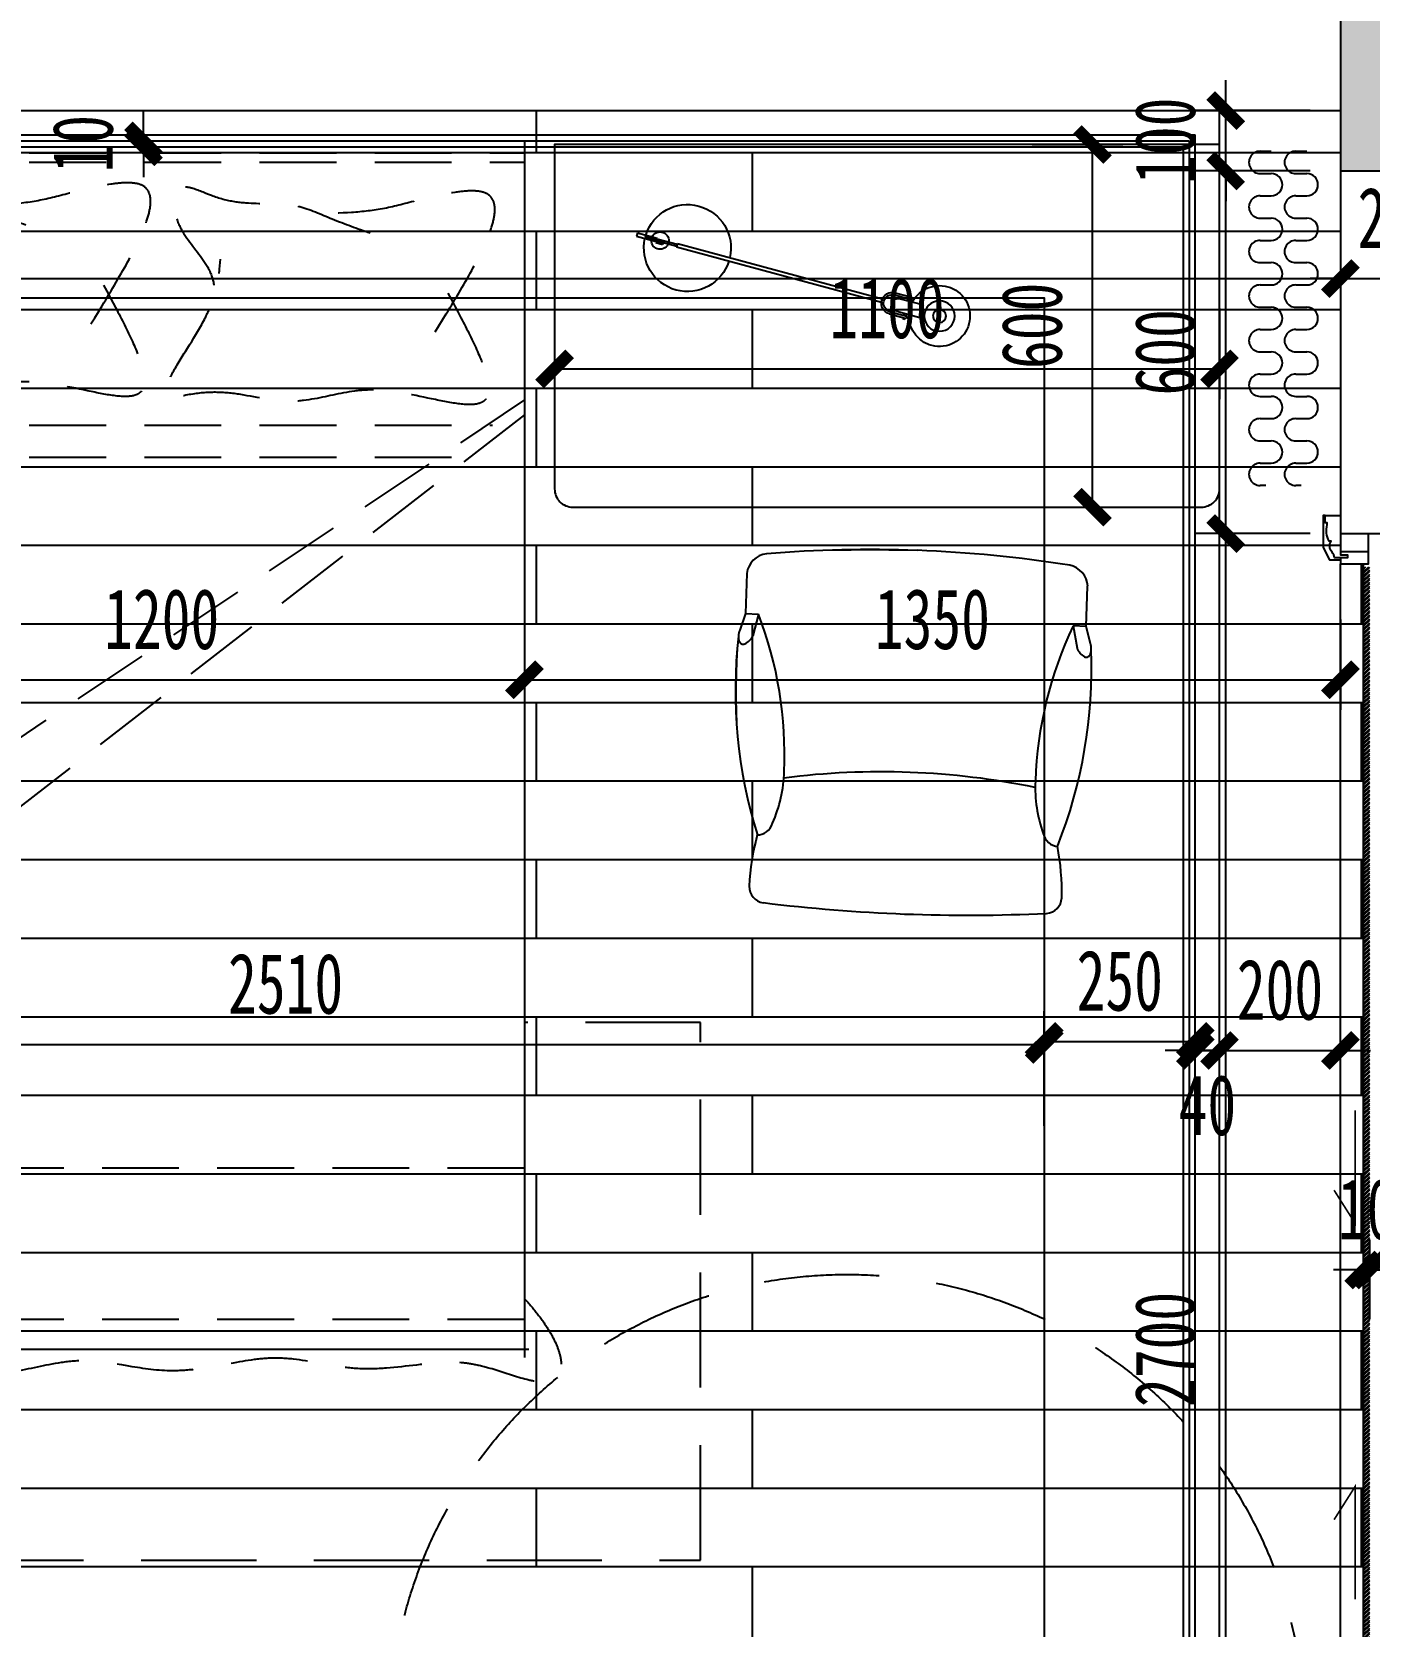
# Model space of a CAD drawing. Header units: millimetres. Extents: x -133666 to 228300, y -346623 to 180165.
# Drawn here: x -34869 to -32657, y -148374 to -145736 of the extents above; entities that cross this region are included whole.
import ezdxf

# ---------------------------------------------------------------- set-up
doc = ezdxf.new("R2010")
doc.units = ezdxf.units.MM
doc.header["$LTSCALE"] = 1000
doc.linetypes.add('DASHED', pattern=[19.05, 12.7, -6.35])
doc.layers.get('0').update_dxf_attribs({"linetype": 'CONTINUOUS'})
doc.layers.get('Defpoints').update_dxf_attribs({"color": 6, "linetype": 'CONTINUOUS'})
for name, color, linetype in [('A-土建墙（含管井、立管）', 6, 'CONTINUOUS'), ('A-土建柱', 6, 'CONTINUOUS'), ('A-土建柱填充', 251, 'CONTINUOUS'), ('A-新隔墙尺寸', 5, 'CONTINUOUS'), ('C-顶面造型尺寸', 5, 'CONTINUOUS'), ('C-顶面造型线', 32, 'CONTINUOUS'), ('F-地坪填充', 250, 'CONTINUOUS'), ('P-家具尺寸', 5, 'CONTINUOUS'), ('P-活动家具', 146, 'CONTINUOUS'), ('P-窗帘', 146, 'CONTINUOUS'), ('P-门', 2, 'CONTINUOUS'), ('P-门套', 3, 'CONTINUOUS'), ('W-尺寸', 5, 'CONTINUOUS')]:
    doc.layers.add(name, color=color, linetype=linetype)
doc.styles.add('DIM', font='', dxfattribs={"width": 0.7})
doc.styles.get('DIM').set_extended_font_data('SimSun')
doc.dimstyles.new('50', dxfattribs={"dimscale": 50, "dimtxt": 2, "dimasz": 1, "dimexe": 1, "dimexo": 1, "dimgap": 1, "dimtad": 1, "dimdec": 0, "dimzin": 0, "dimdsep": 46, "dimtxsty": 'DIM', "dimblk": 'ARCHTICK', "dimcen": 0, "dimclrd": 5, "dimclre": 5, "dimclrt": 35, "dimadec": 0, "dimazin": 0, "dimtfac": 0.5, "dimtdec": 0, "dimtix": 1, "dimtmove": 2, "dimatfit": 2, "dimldrblk": 'A', "dimfxl": 0, "dimtolj": 1, "dimtzin": 0, "dimlwd": -1, "dimlwe": -1, "dimarcsym": 0})

# ---------------------------------------------------------------- blocks, each defined once
blk = doc.blocks.new('A$C63C64F79')
blk.add_wipeout([(88.4, 2053.9), (1288.4, 2053.9), (1288.4, 53.9), (88.4, 53.9)])
at = {"linetype": 'DASHED', "ltscale": 0.01}
for p, q in [((88.4, 2053.9), (1288.4, 2053.9)), ((88.4, 2033.9), (1288.4, 2033.9)), ((88.4, 2018.9), (1288.4, 2018.9)), ((88.4, 1583.7), (1235.8, 1583.7)), ((88.4, 1530.4), (1168.9, 1530.4)), ((1288.4, 353.9), (88.4, 353.9)), ((1288.4, 103.9), (88.4, 103.9))]:
    blk.add_line(p, q, dxfattribs=at)
at = {"linetype": 'Continuous', "ltscale": 1000}
for p, q in [((88.4, 40.5), (88.4, 2053.9)), ((1288.4, 2053.9), (1288.4, 40.5)), ((1295.7, 53.9), (81.1, 53.9))]:
    blk.add_line(p, q, dxfattribs=at)
at = {"color": 251, "linetype": 'DASHED', "ltscale": 0.01}
for p, q in [((1288.4, 1625.2), (88.4, 821.4)), ((1288.4, 1600.6), (88.4, 667.9))]:
    blk.add_line(p, q, dxfattribs=at)
at = {"linetype": 'DASHED', "ltscale": 0.01}
for points, knots in [([(463.8, 1914.5), (442.9, 1921.8), (403.5, 1935.5), (319.5, 1974.6), (242.2, 1949.8), (144.5, 2004.8), (132.5, 1917.7), (207.7, 1871.8), (207.9, 1805.6), (208, 1784.1)], [0, 0, 0, 0, 70.314327, 132.712823, 281.06886, 345.030234, 373.143701, 508.899423, 574.349148, 574.349148, 574.349148, 574.349148]), ([(571.4, 1751.1), (637.1, 1857.9), (734.3, 2015.9), (552, 1971.7), (464.6, 1948.4), (407.5, 1947.3), (369.8, 1946.5)], [0, 0, 0, 0, 257.192142, 380.388355, 440.188761, 557.045341, 557.045341, 557.045341, 557.045341]), ([(1033.2, 1901.2), (1012.4, 1908.4), (973, 1922.1), (889, 1961.2), (811.7, 1936.4), (714, 1991.4), (702, 1904.3), (777.2, 1858.4), (777.4, 1792.3), (777.5, 1770.7)], [0, 0, 0, 0, 70.314327, 132.712823, 281.06886, 345.030234, 373.143701, 508.899423, 574.349148, 574.349148, 574.349148, 574.349148]), ([(1140.9, 1737.8), (1206.6, 1844.5), (1303.8, 2002.5), (1121.5, 1958.3), (1034.1, 1935), (977, 1933.9), (939.3, 1933.1)], [0, 0, 0, 0, 257.192142, 380.388355, 440.188761, 557.045341, 557.045341, 557.045341, 557.045341]), ([(592.3, 1815.1), (635.2, 1735.5), (718.2, 1581.2), (503.5, 1666.9), (403.8, 1647.4), (325.9, 1629.7), (244.4, 1652), (182.1, 1652.8), (88.6, 1628.4), (206.8, 1772.3), (213.6, 1842.5), (216.4, 1871.5)], [0, 0, 0, 0, 197.98522, 383.798459, 461.536852, 537.063609, 629.138715, 719.341985, 744.183766, 895.041347, 1000.692483, 1000.692483, 1000.692483, 1000.692483]), ([(1161.8, 1801.7), (1204.7, 1722.1), (1287.7, 1567.8), (1073, 1653.5), (973.3, 1634), (895.4, 1616.3), (813.9, 1638.6), (751.6, 1639.4), (658.1, 1615), (776.3, 1758.9), (783.1, 1829.2), (785.9, 1858.1)], [0, 0, 0, 0, 197.98522, 383.798459, 461.536852, 537.063609, 629.138715, 719.341985, 744.183766, 895.041347, 1000.692483, 1000.692483, 1000.692483, 1000.692483])]:
    blk.add_open_spline(points, degree=3, knots=knots, dxfattribs=at)
at = {"color": 251, "linetype": 'DASHED', "ltscale": 0.01}
blk.add_open_spline([(1288.4, 138.4), (1355.1, 66.1), (1369.1, -30.6), (1208.2, 37.1), (1129.5, 31.7), (989.6, 11.5), (885.9, 59.9), (710.9, 1.9), (542.8, 54.2), (388.3, -20), (232.9, 85.2), (15.1, -12), (-10.3, 59.6), (115.2, 241.4), (-16.4, 619.7), (81.7, 763.7), (86.1, 834.7), (88.4, 876.4)], degree=3, knots=[0, 0, 0, 0, 140.356688, 240.855445, 374.272085, 514.628774, 800.960617, 1037.309606, 1234.977718, 1501.883052, 1872.056655, 1990.732643, 2052.345442, 2125.407537, 2467.000811, 2608.004871, 2786.638856, 2786.638856, 2786.638856, 2786.638856], dxfattribs=at)
blk = doc.blocks.new('FDFDFHH')
at = {"layer": 'P-活动家具', "color": 0}
for p, q in [((36502.3, -27590.7), (36474.9, -27581.5)), ((36502.3, -27590.7), (36501.6, -27612.4)), ((36569, -27593.2), (36502.3, -27590.7)), ((36136.1, -27610.5), (36136.1, -27609.5)), ((36501.6, -27612.4), (36465.6, -27603)), ((36117.3, -28107.1), (36117.3, -28108)), ((36481.9, -28132.8), (36445.3, -28139.5)), ((36481, -28154.5), (36481.9, -28132.8)), ((36453, -28161.6), (36481, -28154.5)), ((36481, -28154.5), (36547.7, -28157))]:
    blk.add_line(p, q, dxfattribs=at)
for centre, major_axis, start_param, end_param in [((36374.9, -28378.3), (-782.7, 183.9), -1.452701, -1.038523), ((36458.3, -27587), (-4.67, 4.67), -0.464801, 1.211051), ((36476.3, -27578.8), (18.7, 18.7), 2.781848, 3.508543), ((36464.5, -27605.8), (-18.7, 18.7), -0.813896, -0.464801), ((36463.7, -27608.3), (20.5, 20.5), 0.387875, 0.731477), ((36563.8, -27630.8), (26.9, 26.9), 5.637962, 6.932521), ((36050.3, -27623.6), (-18.7, 18.7), -0.833398, 0.662571), ((36032.4, -27993.7), (62.2, 392.1), -0.106816, 0.10908), ((36162.5, -27610), (-18.7, 18.7), 0.768819, 2.084208), ((36268.5, -27004.6), (-460.3, 460.3), 2.314018, 2.722324), ((38763.6, -27958.5), (30.8, 2760.1), 1.45913, 1.629192), ((36246.3, -27434.9), (155.7, 155.7), 3.501666, 3.903468), ((34422.1, -27799.8), (-1545.9, 1545.9), 3.892546, 4.006791), ((34983.9, -27815.6), (-1255.4, 57.9), 2.983563, 3.316158), ((34425.2, -27789.2), (332.7, 2158.1), 4.709918, 4.825992), ((36032.8, -28087.6), (-18.7, 18.7), 0.832632, 2.328601), ((36143.6, -28109.6), (-18.7, 18.7), -0.589006, 0.726384), ((36213.9, -28290.5), (155.7, 155.7), 0.733327, 1.13513), ((36203.6, -28721.2), (648.4, 57.5), 1.040577, 1.448883), ((36042.9, -27717.2), (280.7, 280.7), 3.899768, 4.115665), ((36413.4, -27359.5), (804.1, 0.7), 4.334369, 4.748546), ((36454.2, -28164.4), (-18.7, 18.7), -0.442544, 0.284152), ((36545.4, -28119.1), (26.9, 26.9), 3.98746, 5.282018), ((36436.8, -28154.8), (4.67, 4.67), 1.854948, 3.5308), ((36444.4, -28136.6), (-18.7, 18.7), 1.960004, 2.309099), ((36443.8, -28134), (20.5, 20.5), 3.905318, 4.248921)]:
    blk.add_ellipse(centre, major_axis=major_axis, ratio=1, start_param=start_param, end_param=end_param, dxfattribs=at)
blk = doc.blocks.new('DFFHH')
for p, q in [((36982.6, -27843.8), (36986.6, -27804.4)), ((36974.4, -27853.8), (36977.2, -27825.2)), ((36974.9, -27830.4), (36975.3, -27826.8)), ((36976.7, -27830.5), (36974.9, -27830.4)), ((36977.1, -27827), (36975.3, -27826.8)), ((36980.8, -27825.5), (36977.2, -27825.2)), ((36978, -27854.2), (36980.8, -27825.5)), ((36984.2, -27827.7), (36980.7, -27827.3)), ((37004.1, -27845.9), (37008, -27806.5)), ((37005.7, -27829.8), (37009.3, -27830.2)), ((37006.6, -27857), (37009.5, -27828.4)), ((37009.5, -27828.4), (37013.1, -27828.7)), ((37010.2, -27857.4), (37013.1, -27828.7)), ((37012.9, -27830.5), (37014.7, -27830.7)), ((37014.3, -27834.3), (37014.7, -27830.7)), ((36983.9, -27831.3), (36980.3, -27830.9)), ((37005.4, -27833.4), (37009, -27833.8)), ((37012.5, -27834.1), (37014.3, -27834.3)), ((36952.9, -28222.6), (36987.7, -27873)), ((36958.6, -28223.1), (36993.4, -27873.6)), ((36948.9, -28276.4), (36954.3, -28222.7)), ((36951.8, -28276.7), (36957.2, -28223)), ((36958.6, -28223.1), (36952.9, -28222.6)), ((36947.3, -28256.7), (36948.4, -28245.3)), ((36950.6, -28245.5), (36948.4, -28245.3)), ((36950.6, -28245.5), (36949.4, -28257)), ((36951.8, -28247.8), (36950.4, -28247.6)), ((36946.1, -28290.6), (36949.4, -28257)), ((36949.4, -28257), (36947.3, -28256.7)), ((36951.8, -28276.7), (36948.9, -28276.4)), ((36949.4, -28257), (36950.9, -28257.1)), ((36951.1, -28254.9), (36949.6, -28254.8)), ((36951.8, -28291.1), (36955.2, -28257.5)), ((36953.7, -28257.4), (36955.2, -28257.5)), ((36951.8, -28291.1), (36946.1, -28290.6))]:
    blk.add_line(p, q)
for radius in [25.2, 10.8]:
    blk.add_circle((37000.3, -27775.1), radius)
for centre, radius, start, end in [((37000.3, -27775.1), 50.4, 276.6847, 251.9374), ((37000.3, -27775.1), 32.4, 244.8398, 283.7823), ((36992.3, -27855.6), 18, 174.311, 354.311), ((36992.3, -27855.6), 14.4, 174.311, 354.311), ((36993.4, -27844.9), 10.8, 174.311, 354.311), ((36957.5, -28204.9), 72, 86.6035, 262.0186), ((36957.5, -28204.9), 72, 266.6035, 82.0186), ((36952.9, -28251.5), 14.4, 275.848, 252.7741)]:
    blk.add_arc(centre, radius, start, end)
blk = doc.blocks.new('sdsggg')
for points in [[(37319, -27397.1), (37319, -28497.1), (36749, -28497.1), (36746.5, -28497), (36743.9, -28496.6), (36740.7, -28495.9), (36737.5, -28494.8), (36734.4, -28493.3), (36732.4, -28492.1), (36730.5, -28490.7), (36727.8, -28488.3), (36726.7, -28487.1), (36725.1, -28485.2), (36724.1, -28483.8), (36722.9, -28481.8), (36721.5, -28479.1), (36720, -28474.8), (36719.3, -28471.2), (36719, -28468.6), (36719, -28449.4), (36719, -27427.1), (36719.1, -27424.7), (36719.2, -27423.6), (36719.4, -27422.4), (36719.7, -27420.5), (36720.3, -27418.5), (36721.1, -27416.1), (36722, -27414), (36722.9, -27412.2), (36723.9, -27410.6), (36724.8, -27409.3), (36726.1, -27407.7), (36727.4, -27406.3), (36729.5, -27404.3), (36732.2, -27402.2), (36734.6, -27400.7), (36737.5, -27399.4), (36740, -27398.5), (36742.7, -27397.7), (36745.1, -27397.3), (36749, -27397.1)], [(36046.7, -28212.4), (36045, -28168.7), (36044.2, -28139.5), (36043.6, -28094.9), (36043.7, -28063.5), (36043.8, -28051.3), (36044.5, -28013.6), (36045.6, -27977.8), (36046.8, -27948.6), (36049, -27909.3), (36052.2, -27864.1), (36055.3, -27828.3), (36058.4, -27796.9), (36062.4, -27760.5), (36064.4, -27743.9), (36065.5, -27738.9), (36067.7, -27734), (36070, -27730.6), (36071.9, -27728.5), (36076.1, -27725), (36080.7, -27722.7), (36088.1, -27720.8), (36091.9, -27720.8), (36097.4, -27721.1), (36105.8, -27721.7), (36112.5, -27722.3), (36120.9, -27723.2), (36132.5, -27724.8), (36143.5, -27726.6), (36153.6, -27728.6), (36160.3, -27730.1), (36172.9, -27733.1), (36176.4, -27734.1), (36187.9, -27730.6), (36208.4, -27724.8), (36228, -27719.9), (36246.8, -27715.6), (36262.9, -27712.3), (36286.3, -27708.2), (36295.5, -27706.8), (36307.4, -27705.1), (36322.2, -27703.2), (36334.8, -27701.8), (36354.1, -27700.1), (36387.8, -27698.3), (36417.2, -27697.8), (36442, -27698.2), (36460.2, -27699.1), (36486.5, -27701), (36498.6, -27702.1), (36505.6, -27702.9), (36508.3, -27703.2), (36511.3, -27703.8), (36514, -27704.6), (36517.4, -27705.8), (36519.7, -27706.6), (36528.9, -27709.7), (36542.6, -27714.3), (36609.3, -27716.8), (36614.7, -27717.9), (36623.5, -27721.7), (36629.1, -27725.8), (36632.9, -27729.7), (36636, -27733.7), (36638.6, -27738.5), (36640.6, -27743.8), (36641.7, -27749.1), (36642.3, -27756.5), (36647.5, -27852.1), (36647.4, -27998.7), (36642.6, -28081), (36638.7, -28125.1), (36633.8, -28170.5), (36629, -28208.4), (36625.3, -28234.2), (36623.6, -28245.5), (36620.3, -28258.4), (36620.3, -28258.4), (36617.7, -28263.2), (36612.5, -28269.5), (36608.4, -28273.1), (36603.3, -28276.3), (36595.5, -28279.4), (36588, -28280.6), (36521.3, -28278.1), (36488.5, -28286.3), (36483.5, -28286.6), (36439.4, -28287), (36411.2, -28286), (36386.1, -28284.3), (36352.2, -28280.7), (36309.6, -28274.2), (36285.2, -28269.3), (36256.9, -28262.7), (36219.6, -28252.4), (36185.1, -28241), (36172.6, -28236.5), (36157.6, -28230.7), (36141.9, -28233.3), (36130.4, -28234.9), (36115.2, -28236.4), (36100.5, -28237.3), (36072.3, -28237.6), (36065.6, -28236.5), (36059.9, -28234.1), (36054.6, -28230), (36052.2, -28227.4), (36049.5, -28223.1), (36047.9, -28219.2), (36046.9, -28214.8)]]:
    blk.add_wipeout(points)
blk.add_lwpolyline([(37319, -28497.1), (37319, -27397.1), (36749, -27397.1, 0.414214), (36719, -27427.1), (36719, -28467.1, 0.414214), (36749, -28497.1)], format="xyb", close=True)
at = {"xscale": -1, "rotation": 159.2071127983257}
blk.add_blockref('DFFHH', (-7415.2, -40865.2), dxfattribs=at)
blk.add_blockref('FDFDFHH', (40.4, -122))
blk = doc.blocks.new('_ArchTick')
at = {"color": 0, "linetype": 'ByBlock', "const_width": 0.4}
blk.add_lwpolyline([(-0.5, -0.5), (0.5, 0.5)], dxfattribs=at)
blk = doc.blocks.new('*D472')
at = {"layer": 'Defpoints', "color": 0, "ltscale": 0.15}
for p in [(-34054.1, -146693.8), (-35254.1, -146756.9), (-34054.1, -146808.5)]:
    blk.add_point(p, dxfattribs=at)
at = {"layer": 'P-家具尺寸', "color": 5, "ltscale": 0.15}
for p, q in [((-34054.1, -146743.8), (-34054.1, -146858.5)), ((-35254.1, -146806.9), (-35254.1, -146858.5)), ((-35254.1, -146808.5), (-34054.1, -146808.5))]:
    blk.add_line(p, q, dxfattribs=at)
at = {"layer": 'P-家具尺寸', "color": 5, "ltscale": 0.15, "xscale": 50, "yscale": 50, "zscale": 50, "rotation": 180}
blk.add_blockref('_ArchTick', (-35254.1, -146808.5), dxfattribs=at)
at = {"layer": 'P-家具尺寸', "color": 5, "ltscale": 0.15, "xscale": 50, "yscale": 50, "zscale": 50}
blk.add_blockref('_ArchTick', (-34054.1, -146808.5), dxfattribs=at)
at = {"layer": 'P-家具尺寸', "color": 35, "ltscale": 0.15, "insert": (-34654.1, -146708.5), "char_height": 100, "attachment_point": 5, "style": 'DIM'}
blk.add_mtext('\\A1;1200', dxfattribs=at)
blk = doc.blocks.new('A')
for p, q in [((-1.435, 1.148), (-1.09, 1.437)), ((-1.435, 1.148), (-0.369, 0)), ((-1.09, 1.437), (0, 0)), ((-0.369, 0), (-2.127, 0)), ((-1.435, -1.148), (-0.369, 0)), ((-1.09, -1.437), (0, 0)), ((-1.435, -1.148), (-1.09, -1.437))]:
    blk.add_line(p, q)
for points in [[(-1.435, 1.148), (-1.09, 1.437), (-0.369, 0), (0, 0)], [(-1.435, -1.148), (-1.09, -1.437), (-0.369, 0), (0, 0)]]:
    blk.add_solid(points)
blk = doc.blocks.new('*D473')
at = {"layer": 'Defpoints', "color": 0, "ltscale": 0.15}
for p in [(-32704.1, -146491), (-34054.1, -146693.8), (-32704.1, -146808.5)]:
    blk.add_point(p, dxfattribs=at)
at = {"layer": 'P-家具尺寸', "color": 5, "ltscale": 0.15}
for p, q in [((-32704.1, -146708.5), (-32704.1, -146858.5)), ((-34054.1, -146743.8), (-34054.1, -146858.5)), ((-34054.1, -146808.5), (-32704.1, -146808.5))]:
    blk.add_line(p, q, dxfattribs=at)
at = {"layer": 'P-家具尺寸', "color": 5, "ltscale": 0.15, "xscale": 50, "yscale": 50, "zscale": 50, "rotation": 180}
blk.add_blockref('_ArchTick', (-34054.1, -146808.5), dxfattribs=at)
at = {"layer": 'P-家具尺寸', "color": 5, "ltscale": 0.15, "xscale": 50, "yscale": 50, "zscale": 50}
blk.add_blockref('_ArchTick', (-32704.1, -146808.5), dxfattribs=at)
at = {"layer": 'P-家具尺寸', "color": 35, "ltscale": 0.15, "insert": (-33379.1, -146708.5), "char_height": 100, "attachment_point": 5, "style": 'DIM'}
blk.add_mtext('\\A1;1350', dxfattribs=at)
blk = doc.blocks.new('*D490')
at = {"layer": 'Defpoints', "color": 0, "ltscale": 0.15}
for p in [(-34004.1, -146133.7), (-32904.1, -146133.7), (-32904.1, -146294.1)]:
    blk.add_point(p, dxfattribs=at)
at = {"layer": 'P-家具尺寸', "color": 5, "ltscale": 0.15}
for p, q in [((-34004.1, -146194.1), (-34004.1, -146344.1)), ((-32904.1, -146194.1), (-32904.1, -146344.1)), ((-34004.1, -146294.1), (-32904.1, -146294.1))]:
    blk.add_line(p, q, dxfattribs=at)
at = {"layer": 'P-家具尺寸', "color": 5, "ltscale": 0.15, "xscale": 50, "yscale": 50, "zscale": 50, "rotation": 180}
blk.add_blockref('_ArchTick', (-34004.1, -146294.1), dxfattribs=at)
at = {"layer": 'P-家具尺寸', "color": 5, "ltscale": 0.15, "xscale": 50, "yscale": 50, "zscale": 50}
blk.add_blockref('_ArchTick', (-32904.1, -146294.1), dxfattribs=at)
at = {"layer": 'P-家具尺寸', "color": 35, "ltscale": 0.15, "insert": (-33454.1, -146194.1), "char_height": 100, "attachment_point": 5, "style": 'DIM'}
blk.add_mtext('\\A1;1100', dxfattribs=at)
blk = doc.blocks.new('*D491')
at = {"layer": 'Defpoints', "color": 0, "ltscale": 0.15}
for p in [(-33472.3, -145922.8), (-33114.2, -145922.8), (-33505.2, -146522.8)]:
    blk.add_point(p, dxfattribs=at)
at = {"layer": 'P-家具尺寸', "color": 5, "ltscale": 0.15}
for p, q in [((-33214.2, -145922.8), (-33064.2, -145922.8)), ((-33114.2, -146522.8), (-33114.2, -145922.8)), ((-33214.2, -146522.8), (-33064.2, -146522.8))]:
    blk.add_line(p, q, dxfattribs=at)
at = {"layer": 'P-家具尺寸', "color": 5, "ltscale": 0.15, "xscale": 50, "yscale": 50, "zscale": 50}
for p, rotation in [((-33114.2, -145922.8), 90), ((-33114.2, -146522.8), 270)]:
    blk.add_blockref('_ArchTick', p, dxfattribs=dict(at, rotation=rotation))
at = {"layer": 'P-家具尺寸', "color": 35, "ltscale": 0.15, "insert": (-33214.2, -146222.8), "char_height": 100, "attachment_point": 5, "rotation": 90, "style": 'DIM'}
blk.add_mtext('\\A1;600', dxfattribs=at)
blk = doc.blocks.new('*D689')
at = {"layer": 'Defpoints', "color": 0}
for p in [(-32704.1, -144966.6), (-32504.1, -145566.6), (-32704.1, -145966.6)]:
    blk.add_point(p, dxfattribs=at)
at = {"layer": 'W-尺寸', "color": 5}
for p, q in [((-32704.1, -145266.6), (-32704.1, -144916.6)), ((-32504.1, -145266.6), (-32504.1, -144916.6)), ((-32704.1, -144966.6), (-32754.1, -144966.6)), ((-32504.1, -144966.6), (-32704.1, -144966.6)), ((-32504.1, -144966.6), (-32454.1, -144966.6))]:
    blk.add_line(p, q, dxfattribs=at)
at = {"layer": 'W-尺寸', "color": 5, "xscale": 50, "yscale": 50, "zscale": 50}
blk.add_blockref('_ArchTick', (-32704.1, -144966.6), dxfattribs=at)
at = {"layer": 'W-尺寸', "color": 5, "xscale": 50, "yscale": 50, "zscale": 50, "rotation": 180}
blk.add_blockref('_ArchTick', (-32504.1, -144966.6), dxfattribs=at)
at = {"layer": 'W-尺寸', "color": 35, "insert": (-32604.1, -144866.6), "char_height": 100, "attachment_point": 5, "style": 'DIM'}
blk.add_mtext('\\A1;200', dxfattribs=at)
blk = doc.blocks.new('*D518')
at = {"layer": 'Defpoints', "color": 0}
for p in [(-38204.1, -144966.6), (-38204.1, -145616.6), (-32704.1, -145866.6)]:
    blk.add_point(p, dxfattribs=at)
at = {"layer": 'W-尺寸', "color": 5}
for p, q in [((-38204.1, -145266.6), (-38204.1, -144916.6)), ((-32704.1, -145266.6), (-32704.1, -144916.6)), ((-32704.1, -144966.6), (-38204.1, -144966.6))]:
    blk.add_line(p, q, dxfattribs=at)
at = {"layer": 'W-尺寸', "color": 5, "xscale": 50, "yscale": 50, "zscale": 50, "rotation": 180}
blk.add_blockref('_ArchTick', (-38204.1, -144966.6), dxfattribs=at)
at = {"layer": 'W-尺寸', "color": 5, "xscale": 50, "yscale": 50, "zscale": 50}
blk.add_blockref('_ArchTick', (-32704.1, -144966.6), dxfattribs=at)
at = {"layer": 'W-尺寸', "color": 35, "insert": (-35454.1, -144866.6), "char_height": 100, "attachment_point": 5, "style": 'DIM'}
blk.add_mtext('\\A1;5500', dxfattribs=at)
blk = doc.blocks.new('B14-1')
for p, q in [((-933.2, 124), (-933.2, 148)), ((-837.2, 148), (-837.2, 100)), ((-741.2, 148), (-741.2, 100)), ((-645.2, 148), (-645.2, 100)), ((-549.2, 148), (-549.2, 100)), ((-453.2, 148), (-453.2, 100)), ((-357.2, 148), (-357.2, 100)), ((-261.2, 148), (-261.2, 100)), ((-165.2, 148), (-165.2, 100)), ((-69.2, 148), (-69.2, 100)), ((26.8, 148), (26.8, 100)), ((122.8, 148), (122.8, 100)), ((218.8, 148), (218.8, 100)), ((314.8, 148), (314.8, 100)), ((410.8, 148), (410.8, 100)), ((506.8, 148), (506.8, 100))]:
    blk.add_line(p, q)
blk.add_lwpolyline([(-933.2, 124, 0, 0, 0), (-1136.7, 124, 90, 0, 0), (-1244.7, 124, 0, 0, 0)], format="xyseb")
for centre, start, end in [((-885.2, 148), 360, 180.00016), ((-693.2, 148), 360, 180.00016), ((-501.2, 148), 360, 180.00016), ((-309.2, 148), 360, 180.00016), ((-117.2, 148), 360, 180.00016), ((74.8, 148), 0, 180.00016), ((266.8, 148), 0, 180.00016), ((458.8, 148), 0, 180.00016), ((-789.2, 100), 180, 360), ((-597.2, 100), 180, 360), ((-405.2, 100), 180, 360), ((-213.2, 100), 180, 360), ((-21.2, 100), 180, 0), ((170.8, 100), 180, 0), ((362.8, 100), 180, 0)]:
    blk.add_arc(centre, 48, start, end)
blk = doc.blocks.new('*D700')
at = {"layer": 'C-顶面造型尺寸', "color": 5, "ltscale": 0.15}
for p, q in [((-35704.1, -147566.6), (-35704.1, -147361.8)), ((-33194.1, -147546.6), (-33194.1, -147361.8)), ((-35704.1, -147411.8), (-33194.1, -147411.8))]:
    blk.add_line(p, q, dxfattribs=at)
at = {"layer": 'Defpoints', "color": 0, "ltscale": 0.15}
for p in [(-33194.1, -147411.8), (-35704.1, -147616.6), (-33194.1, -147596.6)]:
    blk.add_point(p, dxfattribs=at)
at = {"layer": 'C-顶面造型尺寸', "color": 5, "ltscale": 0.15, "xscale": 50, "yscale": 50, "zscale": 50, "rotation": 180}
blk.add_blockref('_ArchTick', (-35704.1, -147411.8), dxfattribs=at)
at = {"layer": 'C-顶面造型尺寸', "color": 5, "ltscale": 0.15, "xscale": 50, "yscale": 50, "zscale": 50}
blk.add_blockref('_ArchTick', (-33194.1, -147411.8), dxfattribs=at)
at = {"layer": 'C-顶面造型尺寸', "color": 35, "ltscale": 0.15, "insert": (-34449.1, -147311.8), "char_height": 100, "attachment_point": 5, "style": 'DIM'}
blk.add_mtext('\\A1;2510', dxfattribs=at)
blk = doc.blocks.new('*D701')
at = {"layer": 'C-顶面造型尺寸', "color": 5, "ltscale": 0.15}
for p, q in [((-33194.1, -147546.6), (-33194.1, -147356.8)), ((-32944.1, -147670.7), (-32944.1, -147356.8)), ((-33194.1, -147406.8), (-32944.1, -147406.8))]:
    blk.add_line(p, q, dxfattribs=at)
at = {"layer": 'Defpoints', "color": 0, "ltscale": 0.15}
for p in [(-32944.1, -147406.8), (-33194.1, -147596.6), (-32944.1, -147720.7)]:
    blk.add_point(p, dxfattribs=at)
at = {"layer": 'C-顶面造型尺寸', "color": 5, "ltscale": 0.15, "xscale": 50, "yscale": 50, "zscale": 50, "rotation": 180}
blk.add_blockref('_ArchTick', (-33194.1, -147406.8), dxfattribs=at)
at = {"layer": 'C-顶面造型尺寸', "color": 5, "ltscale": 0.15, "xscale": 50, "yscale": 50, "zscale": 50}
blk.add_blockref('_ArchTick', (-32944.1, -147406.8), dxfattribs=at)
at = {"layer": 'C-顶面造型尺寸', "color": 35, "ltscale": 0.15, "insert": (-33069.1, -147306.8), "char_height": 100, "attachment_point": 5, "style": 'DIM'}
blk.add_mtext('\\A1;250', dxfattribs=at)
blk = doc.blocks.new('*D600')
at = {"layer": 'C-顶面造型尺寸', "color": 5, "ltscale": 0.15}
for p, q in [((-32904.1, -147655.7), (-32904.1, -147371.8)), ((-32704.1, -147644.8), (-32704.1, -147371.8)), ((-32904.1, -147421.8), (-32954.1, -147421.8)), ((-32904.1, -147421.8), (-32704.1, -147421.8)), ((-32704.1, -147421.8), (-32654.1, -147421.8))]:
    blk.add_line(p, q, dxfattribs=at)
at = {"layer": 'Defpoints', "color": 0, "ltscale": 0.15}
for p in [(-32704.1, -147421.8), (-32704.1, -147694.8), (-32904.1, -147705.7)]:
    blk.add_point(p, dxfattribs=at)
at = {"layer": 'C-顶面造型尺寸', "color": 5, "ltscale": 0.15, "xscale": 50, "yscale": 50, "zscale": 50}
blk.add_blockref('_ArchTick', (-32904.1, -147421.8), dxfattribs=at)
at = {"layer": 'C-顶面造型尺寸', "color": 5, "ltscale": 0.15, "xscale": 50, "yscale": 50, "zscale": 50, "rotation": 180}
blk.add_blockref('_ArchTick', (-32704.1, -147421.8), dxfattribs=at)
at = {"layer": 'C-顶面造型尺寸', "color": 35, "ltscale": 0.15, "insert": (-32804.1, -147321.8), "char_height": 100, "attachment_point": 5, "style": 'DIM'}
blk.add_mtext('\\A1;200', dxfattribs=at)
blk = doc.blocks.new('*D601')
at = {"layer": 'C-顶面造型尺寸', "color": 5, "ltscale": 0.15}
for p, q in [((-32944.1, -147600), (-32944.1, -147371.8)), ((-32904.1, -147600), (-32904.1, -147371.8)), ((-32944.1, -147421.8), (-32994.1, -147421.8)), ((-32944.1, -147421.8), (-32904.1, -147421.8)), ((-32904.1, -147421.8), (-32854.1, -147421.8))]:
    blk.add_line(p, q, dxfattribs=at)
at = {"layer": 'Defpoints', "color": 0, "ltscale": 0.15}
for p in [(-32904.1, -147421.8), (-32944.1, -147650), (-32904.1, -147650)]:
    blk.add_point(p, dxfattribs=at)
at = {"layer": 'C-顶面造型尺寸', "color": 5, "ltscale": 0.15, "xscale": 50, "yscale": 50, "zscale": 50}
blk.add_blockref('_ArchTick', (-32944.1, -147421.8), dxfattribs=at)
at = {"layer": 'C-顶面造型尺寸', "color": 5, "ltscale": 0.15, "xscale": 50, "yscale": 50, "zscale": 50, "rotation": 180}
blk.add_blockref('_ArchTick', (-32904.1, -147421.8), dxfattribs=at)
at = {"layer": 'C-顶面造型尺寸', "color": 35, "ltscale": 0.15, "insert": (-32924.1, -147512.8), "char_height": 100, "attachment_point": 5, "style": 'DIM'}
blk.add_mtext('\\A1;40', dxfattribs=at)
blk = doc.blocks.new('*D716')
at = {"layer": 'A-新隔墙尺寸', "color": 5, "ltscale": 0.15}
for p, q in [((-32704.1, -145944.6), (-32704.1, -146194.6)), ((-38204.1, -145966.6), (-38204.1, -146194.6)), ((-38204.1, -146144.6), (-32704.1, -146144.6))]:
    blk.add_line(p, q, dxfattribs=at)
at = {"layer": 'Defpoints', "color": 0, "ltscale": 0.15}
for p in [(-32704.1, -145866.6), (-38204.1, -145916.6), (-32704.1, -146144.6)]:
    blk.add_point(p, dxfattribs=at)
at = {"layer": 'A-新隔墙尺寸', "color": 5, "ltscale": 0.15, "xscale": 50, "yscale": 50, "zscale": 50, "rotation": 180}
blk.add_blockref('_ArchTick', (-38204.1, -146144.6), dxfattribs=at)
at = {"layer": 'A-新隔墙尺寸', "color": 5, "ltscale": 0.15, "xscale": 50, "yscale": 50, "zscale": 50}
blk.add_blockref('_ArchTick', (-32704.1, -146144.6), dxfattribs=at)
at = {"layer": 'A-新隔墙尺寸', "color": 35, "ltscale": 0.15, "insert": (-35454.1, -146044.6), "char_height": 100, "attachment_point": 5, "style": 'DIM'}
blk.add_mtext('\\A1;5500', dxfattribs=at)
blk = doc.blocks.new('*D717')
at = {"layer": 'A-新隔墙尺寸', "color": 5, "ltscale": 0.15}
for p, q in [((-32704.1, -145944.6), (-32704.1, -146194.6)), ((-32504.1, -146016.6), (-32504.1, -146194.6)), ((-32704.1, -146144.6), (-32754.1, -146144.6)), ((-32704.1, -146144.6), (-32504.1, -146144.6)), ((-32504.1, -146144.6), (-32454.1, -146144.6))]:
    blk.add_line(p, q, dxfattribs=at)
at = {"layer": 'Defpoints', "color": 0, "ltscale": 0.15}
for p in [(-32704.1, -145866.6), (-32504.1, -145966.6), (-32504.1, -146144.6)]:
    blk.add_point(p, dxfattribs=at)
at = {"layer": 'A-新隔墙尺寸', "color": 5, "ltscale": 0.15, "xscale": 50, "yscale": 50, "zscale": 50}
blk.add_blockref('_ArchTick', (-32704.1, -146144.6), dxfattribs=at)
at = {"layer": 'A-新隔墙尺寸', "color": 5, "ltscale": 0.15, "xscale": 50, "yscale": 50, "zscale": 50, "rotation": 180}
blk.add_blockref('_ArchTick', (-32504.1, -146144.6), dxfattribs=at)
at = {"layer": 'A-新隔墙尺寸', "color": 35, "ltscale": 0.15, "insert": (-32604.1, -146044.6), "char_height": 100, "attachment_point": 5, "style": 'DIM'}
blk.add_mtext('\\A1;200', dxfattribs=at)
blk = doc.blocks.new('*D615')
at = {"layer": 'A-新隔墙尺寸', "color": 5, "ltscale": 0.15}
for p, q in [((-32754.1, -146566.6), (-32943.8, -146566.6)), ((-32893.8, -149266.6), (-32893.8, -146566.6)), ((-32754.1, -149266.6), (-32943.8, -149266.6))]:
    blk.add_line(p, q, dxfattribs=at)
at = {"layer": 'Defpoints', "color": 0, "ltscale": 0.15}
for p in [(-32893.8, -146566.6), (-32704.1, -146566.6), (-32704.1, -149266.6)]:
    blk.add_point(p, dxfattribs=at)
at = {"layer": 'A-新隔墙尺寸', "color": 5, "ltscale": 0.15, "xscale": 50, "yscale": 50, "zscale": 50}
for p, rotation in [((-32893.8, -146566.6), 90), ((-32893.8, -149266.6), 270)]:
    blk.add_blockref('_ArchTick', p, dxfattribs=dict(at, rotation=rotation))
at = {"layer": 'A-新隔墙尺寸', "color": 35, "ltscale": 0.15, "insert": (-32993.8, -147916.6), "char_height": 100, "attachment_point": 5, "rotation": 90, "style": 'DIM'}
blk.add_mtext('\\A1;2700', dxfattribs=at)
blk = doc.blocks.new('*D616')
at = {"layer": 'A-新隔墙尺寸', "color": 5, "ltscale": 0.15}
for p, q in [((-32754.1, -145966.6), (-32943.8, -145966.6)), ((-32893.8, -146566.6), (-32893.8, -145966.6)), ((-32754.1, -146566.6), (-32943.8, -146566.6))]:
    blk.add_line(p, q, dxfattribs=at)
at = {"layer": 'Defpoints', "color": 0, "ltscale": 0.15}
for p in [(-32893.8, -145966.6), (-32704.1, -145966.6), (-32704.1, -146566.6)]:
    blk.add_point(p, dxfattribs=at)
at = {"layer": 'A-新隔墙尺寸', "color": 5, "ltscale": 0.15, "xscale": 50, "yscale": 50, "zscale": 50}
for p, rotation in [((-32893.8, -145966.6), 90), ((-32893.8, -146566.6), 270)]:
    blk.add_blockref('_ArchTick', p, dxfattribs=dict(at, rotation=rotation))
at = {"layer": 'A-新隔墙尺寸', "color": 35, "ltscale": 0.15, "insert": (-32993.8, -146266.6), "char_height": 100, "attachment_point": 5, "rotation": 90, "style": 'DIM'}
blk.add_mtext('\\A1;600', dxfattribs=at)
blk = doc.blocks.new('*D617')
at = {"layer": 'A-新隔墙尺寸', "color": 5, "ltscale": 0.15}
for p, q in [((-32893.8, -145866.6), (-32893.8, -145816.6)), ((-32754.1, -145866.6), (-32943.8, -145866.6)), ((-32893.8, -145966.6), (-32893.8, -145866.6)), ((-32754.1, -145966.6), (-32943.8, -145966.6)), ((-32893.8, -145966.6), (-32893.8, -146016.6))]:
    blk.add_line(p, q, dxfattribs=at)
at = {"layer": 'Defpoints', "color": 0, "ltscale": 0.15}
for p in [(-32893.8, -145866.6), (-32704.1, -145866.6), (-32704.1, -145966.6)]:
    blk.add_point(p, dxfattribs=at)
at = {"layer": 'A-新隔墙尺寸', "color": 5, "ltscale": 0.15, "xscale": 50, "yscale": 50, "zscale": 50}
for p, rotation in [((-32893.8, -145866.6), 270), ((-32893.8, -145966.6), 90)]:
    blk.add_blockref('_ArchTick', p, dxfattribs=dict(at, rotation=rotation))
at = {"layer": 'A-新隔墙尺寸', "color": 35, "ltscale": 0.15, "insert": (-32993.8, -145916.6), "char_height": 100, "attachment_point": 5, "rotation": 90, "style": 'DIM'}
blk.add_mtext('\\A1;100', dxfattribs=at)
blk = doc.blocks.new('*D762')
at = {"layer": 'C-顶面造型尺寸', "color": 5, "ltscale": 0.15}
for p, q in [((-34684.2, -145916.6), (-34684.2, -145866.6)), ((-34719, -145916.6), (-34634.2, -145916.6)), ((-34719, -145926.6), (-34634.2, -145926.6)), ((-34684.2, -145926.6), (-34684.2, -145916.6)), ((-34684.2, -145926.6), (-34684.2, -145976.6))]:
    blk.add_line(p, q, dxfattribs=at)
at = {"layer": 'Defpoints', "color": 0, "ltscale": 0.15}
for p in [(-34769, -145916.6), (-34769, -145926.6), (-34684.2, -145916.6)]:
    blk.add_point(p, dxfattribs=at)
at = {"layer": 'C-顶面造型尺寸', "color": 5, "ltscale": 0.15, "xscale": 50, "yscale": 50, "zscale": 50}
for p, rotation in [((-34684.2, -145916.6), 270), ((-34684.2, -145926.6), 90)]:
    blk.add_blockref('_ArchTick', p, dxfattribs=dict(at, rotation=rotation))
at = {"layer": 'C-顶面造型尺寸', "color": 35, "ltscale": 0.15, "insert": (-34784.2, -145921.6), "char_height": 100, "attachment_point": 5, "rotation": 90, "style": 'DIM'}
blk.add_mtext('\\A1;10', dxfattribs=at)
blk = doc.blocks.new('ddfdf')
at = {"layer": 'P-门套', "color": 251, "elevation": 0}
blk.add_lwpolyline([(110580.2, -79972), (110577.2, -79972), (110577.2, -79919), (110587.7, -79899), (110605.5, -79899)], dxfattribs=at)
at = {"layer": 'P-门套', "elevation": 0}
blk.add_lwpolyline([(110605.5, -79902), (110595.5, -79902, -0.167877), (110591.7, -79911.7, 0.333169), (110590.2, -79930), (110586.8, -79930, 0.180635), (110583.5, -79956.7), (110583.5, -79960), (110580.2, -79960), (110580.2, -79972), (110605.5, -79972), (110605.5, -79907), (110617.5, -79907), (110617.5, -79902), (110605.5, -79902), (110595.5, -79902)], format="xyb", dxfattribs=at)
at = {"layer": 'P-门套'}
blk.add_lwpolyline([(110605.5, -79912), (110605.5, -79907), (110617.5, -79907), (110617.5, -79902), (110605.5, -79902), (110605.5, -79892), (110605.5, -79892), (110605.5, -79892), (110605.5, -79892), (110605.5, -79892), (110605.5, -79892), (110605.5, -79892), (110605.5, -79892), (110605.5, -79892), (110652, -79892), (110652, -79902), (110652, -79902), (110652, -79907), (110652, -79907), (110652, -79912), (110605.5, -79912)], dxfattribs=at)
blk = doc.blocks.new('*D651')
at = {"layer": 'Defpoints', "color": 0, "ltscale": 0.15}
for p in [(-32504.1, -147785), (-32604.1, -147918.1), (-32504.1, -147916.6)]:
    blk.add_point(p, dxfattribs=at)
at = {"layer": 'F-地坪填充', "color": 5, "ltscale": 0.15}
for p, q in [((-32604.1, -147868.1), (-32604.1, -147735)), ((-32504.1, -147866.6), (-32504.1, -147735)), ((-32604.1, -147785), (-32654.1, -147785)), ((-32604.1, -147785), (-32504.1, -147785)), ((-32504.1, -147785), (-32454.1, -147785))]:
    blk.add_line(p, q, dxfattribs=at)
at = {"layer": 'F-地坪填充', "color": 5, "ltscale": 0.15, "xscale": 50, "yscale": 50, "zscale": 50}
blk.add_blockref('_ArchTick', (-32604.1, -147785), dxfattribs=at)
at = {"layer": 'F-地坪填充', "color": 5, "ltscale": 0.15, "xscale": 50, "yscale": 50, "zscale": 50, "rotation": 180}
blk.add_blockref('_ArchTick', (-32504.1, -147785), dxfattribs=at)
at = {"layer": 'F-地坪填充', "color": 35, "ltscale": 0.15, "insert": (-32554.1, -147685), "char_height": 100, "attachment_point": 5, "style": 'DIM'}
blk.add_mtext('\\A1;100', dxfattribs=at)
blk = doc.blocks.new('*D784')
at = {"layer": 'Defpoints', "color": 0, "ltscale": 0.15}
for p in [(-32665.6, -147785), (-32665.6, -147916.6), (-32655.6, -147916.6)]:
    blk.add_point(p, dxfattribs=at)
at = {"layer": 'F-地坪填充', "color": 5, "ltscale": 0.15}
for p, q in [((-32665.6, -147866.6), (-32665.6, -147735)), ((-32655.6, -147866.6), (-32655.6, -147735)), ((-32665.6, -147785), (-32715.6, -147785)), ((-32655.6, -147785), (-32665.6, -147785)), ((-32655.6, -147785), (-32605.6, -147785))]:
    blk.add_line(p, q, dxfattribs=at)
at = {"layer": 'F-地坪填充', "color": 5, "ltscale": 0.15, "xscale": 50, "yscale": 50, "zscale": 50}
blk.add_blockref('_ArchTick', (-32665.6, -147785), dxfattribs=at)
at = {"layer": 'F-地坪填充', "color": 5, "ltscale": 0.15, "xscale": 50, "yscale": 50, "zscale": 50, "rotation": 180}
blk.add_blockref('_ArchTick', (-32655.6, -147785), dxfattribs=at)
at = {"layer": 'F-地坪填充', "color": 35, "ltscale": 0.15, "insert": (-32660.6, -147685), "char_height": 100, "attachment_point": 5, "style": 'DIM'}
blk.add_mtext('\\A1;10', dxfattribs=at)

msp = doc.modelspace()

# ---------------------------------------------------------------- hatches: boundary and pattern name
at = {"layer": 'A-土建柱填充'}
h = msp.add_hatch(color=256, dxfattribs=at)
h.dxf.hatch_style = 1
h.paths.add_polyline_path([(-32304.1, -145566.6), (-32704.1, -145566.6), (-32704.1, -145966.6), (-32304.1, -145966.6)])
at = {"layer": 'F-地坪填充', "ltscale": 0.15}
h = msp.add_hatch(dxfattribs=at)
h.set_pattern_fill('ANSI32', color=256, style=0)
h.set_pattern_definition([(45, (-32665.594, -149216.3463), (-3.367596, 3.367596), []), (45, (-32663.349, -149216.3463), (-3.367596, 3.367596), [])])
h.paths.add_polyline_path([(-32665.6, -149216.3), (-32655.6, -149216.3), (-32655.6, -146621.7), (-32665.6, -146621.7)])

# ---------------------------------------------------------------- linework, layer by layer
at = {"layer": 'A-土建墙（含管井、立管）', "color": 6}
msp.add_line((-36104.1, -145866.6), (-32704.1, -145866.6), dxfattribs=at)
msp.add_lwpolyline([(-32704.1, -145866.6), (-32704.1, -146566.6), (-32559.2, -146566.6)], dxfattribs=at)
at = {"layer": 'A-土建柱'}
msp.add_lwpolyline([(-32304.1, -145566.6), (-32704.1, -145566.6), (-32704.1, -145966.6), (-32304.1, -145966.6), (-32304.1, -145566.6)], dxfattribs=at)
at = {"layer": 'C-顶面造型线'}
msp.add_line((-32704.1, -149216.6), (-32704.1, -146616.6), dxfattribs=at)
at = {"layer": 'F-地坪填充', "color": 35, "ltscale": 0.15}
msp.add_line((-32665.6, -149216.3), (-32665.6, -146616.8), dxfattribs=at)
at = {"layer": 'P-门', "color": 1, "const_width": 2.8, "elevation": 0}
for points in [[(-32679.5, -147521.2), (-32679.5, -147708.3), (-32714.5, -147653.2)], [(-32679.5, -148330.1), (-32679.5, -148143.1), (-32714.5, -148198.2)]]:
    msp.add_lwpolyline(points, dxfattribs=at)
at = {"layer": 'P-门套'}
msp.add_line((-32657.6, -146596.8), (-32657.6, -146566.6), dxfattribs=at)

# ---------------------------------------------------------------- block references
at = {"layer": 'P-活动家具'}
msp.add_blockref('A$C63C64F79', (-35342.5, -147970.7), dxfattribs=at)
at = {"layer": 'P-窗帘', "xscale": 0.3840000000200234, "yscale": 0.3840000000200234, "zscale": 0.3840000000000001, "rotation": 90}
for p in [(-32780.1, -146128.6), (-32721.2, -146128.6)]:
    msp.add_blockref('B14-1', p, dxfattribs=at)
at = {"layer": 'P-门套', "xscale": -1, "rotation": 180}
msp.add_blockref('ddfdf', (-143309.6, -226508.9), dxfattribs=at)

# ---------------------------------------------------------------- dimensions: what is measured, and where the dimension line sits
at = {"layer": 'A-新隔墙尺寸', "color": 1, "ltscale": 0.15}
dim = msp.add_linear_dim(base=(-32504.1, -146144.6), p1=(-32704.1, -145866.6), p2=(-32504.1, -145966.6), dimstyle='50', override={"dimfxl": 4}, dxfattribs=at)
dim.commit()
dim.dimension.update_dxf_attribs({"geometry": '*D717', "text_midpoint": (-32604.1, -146044.6)})
at = {"layer": 'C-顶面造型尺寸', "ltscale": 0.15}
for base, p1, p2, picture, middle in [((-32944.1, -147406.8), (-33194.1, -147596.6), (-32944.1, -147720.7), '*D701', (-33069.1, -147306.8)), ((-32704.1, -147421.8), (-32904.1, -147705.7), (-32704.1, -147694.8), '*D600', (-32804.1, -147321.8))]:
    dim = msp.add_linear_dim(base=base, p1=p1, p2=p2, dimstyle='50', dxfattribs=at)
    dim.commit()
    dim.dimension.update_dxf_attribs({"geometry": picture, "text_midpoint": middle})
dim = msp.add_linear_dim(base=(-32904.1, -147421.8), p1=(-32944.1, -147650), p2=(-32904.1, -147650), dimstyle='50', dxfattribs=at)
dim.commit()
dim.dimension.update_dxf_attribs({"geometry": '*D601', "text_midpoint": (-32924.1, -147512.8), "dimtype": 160})
at = {"layer": 'F-地坪填充', "ltscale": 0.15}
for base, p1, p2, picture, middle in [((-32665.6, -147785), (-32655.6, -147916.6), (-32665.6, -147916.6), '*D784', (-32660.6, -147685)), ((-32504.1, -147785), (-32604.1, -147918.1), (-32504.1, -147916.6), '*D651', (-32554.1, -147685))]:
    dim = msp.add_linear_dim(base=base, p1=p1, p2=p2, dimstyle='50', override={"dimfxl": 4, "dimarcsym": 1}, dxfattribs=at)
    dim.commit()
    dim.dimension.update_dxf_attribs({"geometry": picture, "text_midpoint": middle})
at = {"layer": 'W-尺寸'}
for base, p1, p2, picture, middle in [((-38204.1, -144966.6), (-32704.1, -145866.6), (-38204.1, -145616.6), '*D518', (-35454.1, -144866.6)), ((-32704.1, -144966.6), (-32504.1, -145566.6), (-32704.1, -145966.6), '*D689', (-32604.1, -144866.6))]:
    dim = msp.add_linear_dim(base=base, p1=p1, p2=p2, angle=180, dimstyle='50', dxfattribs=at)
    dim.commit()
    dim.dimension.update_dxf_attribs({"geometry": picture, "text_midpoint": middle})

# ---------------------------------------------------------------- next in the draw order: linework, layer by layer
at = {"layer": 'P-活动家具', "color": 251, "linetype": 'DASHED', "ltscale": 0.015}
msp.add_lwpolyline([(-35254.1, -147375.8), (-35545.2, -147375.8), (-35545.2, -148265.3), (-33762.7, -148265.3), (-33762.7, -147375.8), (-34054.1, -147375.8)], dxfattribs=at)
at = {"layer": 'P-活动家具', "color": 250, "linetype": 'DASHED', "ltscale": 0.015}
msp.add_circle((-33520.5, -148549.1), 756.6, dxfattribs=at)

# ---------------------------------------------------------------- next in the draw order: block references
at = {"layer": 'P-活动家具', "rotation": 90}
msp.add_blockref('sdsggg', (-61401.2, -183241.8), dxfattribs=at)

# ---------------------------------------------------------------- next in the draw order: dimensions: what is measured, and where the dimension line sits
at = {"layer": 'C-顶面造型尺寸', "ltscale": 0.15}
dim = msp.add_linear_dim(base=(-34684.2, -145916.6), p1=(-34769, -145926.6), p2=(-34769, -145916.6), angle=90, dimstyle='50', dxfattribs=at)
dim.commit()
dim.dimension.update_dxf_attribs({"geometry": '*D762', "text_midpoint": (-34784.2, -145921.6)})
dim = msp.add_linear_dim(base=(-33194.1, -147411.8), p1=(-35704.1, -147616.6), p2=(-33194.1, -147596.6), dimstyle='50', dxfattribs=at)
dim.commit()
dim.dimension.update_dxf_attribs({"geometry": '*D700', "text_midpoint": (-34449.1, -147311.8)})
at = {"layer": 'P-家具尺寸', "ltscale": 0.15}
dim = msp.add_linear_dim(base=(-34054.1, -146808.5), p1=(-35254.1, -146756.9), p2=(-34054.1, -146693.8), dimstyle='50', override={"dimfxl": 2, "dimarcsym": 1}, dxfattribs=at)
dim.commit()
dim.dimension.update_dxf_attribs({"geometry": '*D472', "text_midpoint": (-34654.1, -146708.5)})

# ---------------------------------------------------------------- next in the draw order: hatches: boundary and pattern name
at = {"layer": 'F-地坪填充', "ltscale": 0.15}
h = msp.add_hatch(dxfattribs=at)
h.set_pattern_fill('FI100宽木地板SC100', color=256, scale=130, style=0, pattern_type=2)
h.set_pattern_definition([(270, (-43232.9, -149836.6), (1365, -3e-13), [130, -130]), (270, (-42225.4, -149706.6), (1365, -3e-13), [130, -130]), (0, (-43574.14, -149836.6), (0, 130), [])])
h.paths.add_polyline_path([(-32665.6, -146616.8), (-32704.1, -146616.8), (-32704.1, -145866.6), (-36104.1, -145866.6), (-38204.1, -145866.6), (-38204.1, -145916.6), (-38504.1, -145916.6), (-38504.1, -146566.6), (-38504.1, -146576.6), (-38624.1, -146576.6), (-38624.1, -146566.6), (-38624.1, -145916.6), (-38704.1, -145916.6), (-38704.1, -145866.6), (-43589.1, -145866.6), (-43589.1, -145909.6), (-43589.1, -145916.6), (-43589.1, -146051.7), (-43589.1, -145959.7), (-43589.1, -147241.3), (-43589.1, -147411.6), (-43589.1, -147446.6), (-43589.1, -147529.1), (-43589.1, -147596.7), (-43599.1, -147672.2), (-43589.1, -147819), (-43594.1, -148961.6), (-42449.8, -148961.6), (-42444.3, -148957.8), (-42404.1, -148956.6), (-42404.1, -148966.6), (-39704.1, -148966.6), (-39654.1, -148966.6), (-39654.1, -148966.6), (-38754.1, -148966.6), (-38704.1, -148966.6), (-38624.1, -148966.6), (-38624.1, -148916.5), (-38624.1, -148866.6), (-38604.1, -148866.6), (-38554.4, -148866.6), (-38529.3, -148866.6), (-38504.1, -148866.4), (-38504.1, -148966.6), (-38504.1, -149916.6), (-38504.1, -149966.6), (-38304.1, -149966.6), (-32704.1, -149966.6), (-32704.1, -149766.6), (-32704.1, -149216.3), (-32665.6, -149216.3)])

# ---------------------------------------------------------------- next in the draw order: linework, layer by layer
at = {"layer": 'C-顶面造型线'}
for p, q in [((-32904.1, -149966.6), (-32904.1, -145866.6)), ((-32944.1, -149316.6), (-32944.1, -145906.6))]:
    msp.add_line(p, q, dxfattribs=at)
at = {"layer": 'C-顶面造型线', "color": 35}
for p, q in [((-32964.1, -145926.6), (-32964.1, -149296.6)), ((-32954.1, -145916.6), (-32954.1, -149306.6))]:
    msp.add_line(p, q, dxfattribs=at)
at = {"layer": 'C-顶面造型线'}
msp.add_lwpolyline([(-37504.1, -149286.6), (-37504.1, -145956.6), (-37504.1, -145956.6), (-37504.1, -145906.6), (-32944.1, -145906.6)], dxfattribs=at)
at = {"layer": 'C-顶面造型线', "color": 35}
for points in [[(-37494.1, -149276.6), (-37494.1, -145966.6), (-37494.1, -145966.6), (-37494.1, -145916.6), (-32954.1, -145916.6)], [(-37484.1, -149266.6), (-37484.1, -145976.6), (-37484.1, -145976.6), (-37484.1, -145926.6), (-32964.1, -145926.6)]]:
    msp.add_lwpolyline(points, dxfattribs=at)
msp.add_lwpolyline([(-37234.1, -146176.6), (-33194.1, -146176.6), (-33194.1, -149016.6), (-37234.1, -149016.6)], close=True, dxfattribs=at)

# ---------------------------------------------------------------- next in the draw order: dimensions: what is measured, and where the dimension line sits
at = {"layer": 'A-新隔墙尺寸', "color": 1, "ltscale": 0.15}
for base, p1, p2, picture, middle in [((-32893.8, -145866.6), (-32704.1, -145966.6), (-32704.1, -145866.6), '*D617', (-32993.8, -145916.6)), ((-32893.8, -145966.6), (-32704.1, -146566.6), (-32704.1, -145966.6), '*D616', (-32993.8, -146266.6)), ((-32893.8, -146566.6), (-32704.1, -149266.6), (-32704.1, -146566.6), '*D615', (-32993.8, -147916.6))]:
    dim = msp.add_linear_dim(base=base, p1=p1, p2=p2, angle=90, dimstyle='50', override={"dimfxl": 4}, dxfattribs=at)
    dim.commit()
    dim.dimension.update_dxf_attribs({"geometry": picture, "text_midpoint": middle})
dim = msp.add_linear_dim(base=(-32704.1, -146144.6), p1=(-38204.1, -145916.6), p2=(-32704.1, -145866.6), dimstyle='50', override={"dimfxl": 4}, dxfattribs=at)
dim.commit()
dim.dimension.update_dxf_attribs({"geometry": '*D716', "text_midpoint": (-35454.1, -146044.6)})
at = {"layer": 'P-家具尺寸', "ltscale": 0.15}
dim = msp.add_linear_dim(base=(-33114.2, -145922.8), p1=(-33505.2, -146522.8), p2=(-33472.3, -145922.8), angle=90, dimstyle='50', override={"dimfxl": 2, "dimarcsym": 1}, dxfattribs=at)
dim.commit()
dim.dimension.update_dxf_attribs({"geometry": '*D491', "text_midpoint": (-33214.2, -146222.8)})
for base, p1, p2, picture, middle in [((-32904.1, -146294.1), (-34004.1, -146133.7), (-32904.1, -146133.7), '*D490', (-33454.1, -146194.1)), ((-32704.1, -146808.5), (-34054.1, -146693.8), (-32704.1, -146491), '*D473', (-33379.1, -146708.5))]:
    dim = msp.add_linear_dim(base=base, p1=p1, p2=p2, dimstyle='50', override={"dimfxl": 2, "dimarcsym": 1}, dxfattribs=at)
    dim.commit()
    dim.dimension.update_dxf_attribs({"geometry": picture, "text_midpoint": middle})

doc.saveas('drawing.dxf')
